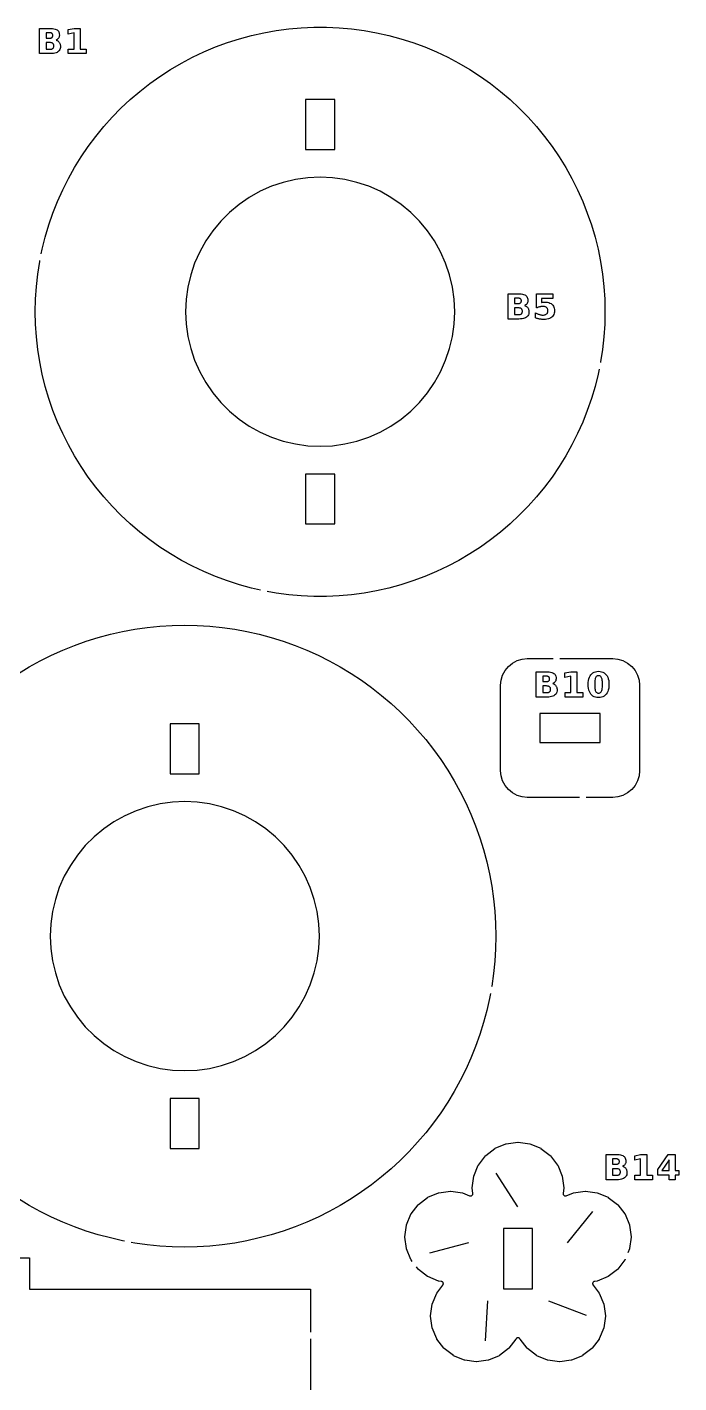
# Model space of a CAD drawing. Header units: millimetres. Extents: x 8 to 295, y 9 to 290.
# Drawn here: x 232.9 to 295.5, y 146.1 to 276.3 of the extents above; entities that cross this region are included whole.
import ezdxf

# ---------------------------------------------------------------- set-up
doc = ezdxf.new("R2010")
doc.units = ezdxf.units.MM
for name, color, linetype in [('CUT', 1, 'CONTINUOUS'), ('ENGRAVE', 5, 'CONTINUOUS'), ('SCORE', 7, 'CONTINUOUS')]:
    doc.layers.add(name, color=color, linetype=linetype)

msp = doc.modelspace()

# ---------------------------------------------------------------- linework, layer by layer
at = {"layer": 'CUT', "color": 1}
for points in [[(234.2232, 254.5704), (234.3105, 255.003), (234.6022, 256.1777), (234.9455, 257.3383), (235.3398, 258.4827), (235.7844, 259.6084), (236.2783, 260.7134), (236.8206, 261.7955), (237.4103, 262.8525), (238.0461, 263.8824), (238.7269, 264.8831), (239.4512, 265.8528), (240.2178, 266.7895), (241.025, 267.6913), (241.8714, 268.5566), (242.7551, 269.3836), (243.6746, 270.1707), (244.628, 270.9163), (245.6135, 271.619), (246.6291, 272.2775), (247.6728, 272.8904), (248.7426, 273.4565), (249.8364, 273.9748), (250.952, 274.4441), (252.0873, 274.8637), (253.2401, 275.2326), (254.408, 275.5502), (255.5889, 275.8158), (256.7803, 276.0289), (257.98, 276.1891), (259.1857, 276.296), (260.3948, 276.3496), (261.6052, 276.3496), (262.8143, 276.296), (264.02, 276.1891), (265.2197, 276.0289), (266.4111, 275.8158), (267.592, 275.5502), (268.7599, 275.2326), (269.9127, 274.8637), (271.048, 274.4441), (272.1636, 273.9748), (273.2574, 273.4565), (274.3272, 272.8904), (275.3709, 272.2775), (276.3865, 271.619), (277.372, 270.9163), (278.3254, 270.1707), (279.2449, 269.3836), (280.1286, 268.5566), (280.975, 267.6913), (281.7822, 266.7895), (282.5488, 265.8528), (283.2731, 264.8831), (283.9539, 263.8824), (284.5897, 262.8525), (285.1794, 261.7955), (285.7217, 260.7134), (286.2156, 259.6084), (286.6602, 258.4827), (287.0545, 257.3383), (287.3978, 256.1777), (287.6895, 255.003), (287.9289, 253.8166), (288.1156, 252.6207), (288.2492, 251.4177), (288.3295, 250.2101), (288.3563, 249), (288.3295, 247.7899), (288.2492, 246.5823), (288.1156, 245.3793), (287.9289, 244.1834), (287.9182, 244.1302)], [(255.2655, 222.257), (254.408, 222.4498), (253.2401, 222.7674), (252.0873, 223.1363), (250.952, 223.5559), (249.8364, 224.0252), (248.7426, 224.5435), (247.6728, 225.1096), (246.6291, 225.7225), (245.6135, 226.381), (244.628, 227.0837), (243.6746, 227.8293), (242.7551, 228.6164), (241.8714, 229.4434), (241.025, 230.3087), (240.2178, 231.2105), (239.4512, 232.1472), (238.7269, 233.1169), (238.0461, 234.1176), (237.4103, 235.1475), (236.8206, 236.2045), (236.2783, 237.2866), (235.7844, 238.3916), (235.3398, 239.5173), (234.9455, 240.6617), (234.6022, 241.8223), (234.3105, 242.997), (234.0711, 244.1834), (233.8844, 245.3793), (233.7508, 246.5823), (233.6705, 247.7899), (233.6437, 249), (233.6705, 250.2101), (233.7508, 251.4177), (233.8844, 252.6207), (234.0711, 253.8166), (234.0946, 253.9333)], [(287.7896, 243.493), (287.6895, 242.997), (287.3978, 241.8223), (287.0545, 240.6617), (286.6602, 239.5173), (286.2156, 238.3916), (285.7217, 237.2866), (285.1794, 236.2045), (284.5897, 235.1475), (283.9539, 234.1176), (283.2731, 233.1169), (282.5488, 232.1472), (281.7822, 231.2105), (280.975, 230.3087), (280.1286, 229.4434), (279.2449, 228.6164), (278.3254, 227.8293), (277.372, 227.0837), (276.3865, 226.381), (275.3709, 225.7225), (274.3272, 225.1096), (273.2574, 224.5435), (272.1636, 224.0252), (271.048, 223.5559), (269.9127, 223.1363), (268.7599, 222.7674), (267.592, 222.4498), (266.4111, 222.1842), (265.2197, 221.9711), (264.02, 221.8109), (262.8143, 221.704), (261.6052, 221.6504), (260.3948, 221.6504), (259.1857, 221.704), (257.98, 221.8109), (256.7803, 221.9711), (255.9024, 222.1282)], [(232.0345, 214.2474), (233.0641, 214.8698), (234.1178, 215.4502), (235.1941, 215.9878), (236.2912, 216.4815), (237.4073, 216.9307), (238.5405, 217.3346), (239.6891, 217.6925), (240.8512, 218.0039), (242.0249, 218.2682), (243.2082, 218.4851), (244.3993, 218.6541), (245.5963, 218.775), (246.7972, 218.8477), (248, 218.8719), (249.2028, 218.8477), (250.4037, 218.775), (251.6007, 218.6541), (252.7918, 218.4851), (253.9751, 218.2682), (255.1488, 218.0039), (256.3109, 217.6925), (257.4595, 217.3346), (258.5927, 216.9307), (259.7088, 216.4815), (260.8059, 215.9878), (261.8822, 215.4502), (262.9359, 214.8698), (263.9655, 214.2474), (264.9692, 213.5841), (265.9453, 212.8809), (266.8923, 212.1389), (267.8087, 211.3594), (268.693, 210.5437), (269.5437, 209.693), (270.3594, 208.8087), (271.1389, 207.8923), (271.8809, 206.9453), (272.5841, 205.9692), (273.2474, 204.9655), (273.8698, 203.9359), (274.4502, 202.8822), (274.9878, 201.8059), (275.4815, 200.7088), (275.9307, 199.5927), (276.3346, 198.4595), (276.6925, 197.3109), (277.0039, 196.1488), (277.2682, 194.9751), (277.4851, 193.7918), (277.6541, 192.6007), (277.775, 191.4037), (277.8477, 190.2028), (277.8719, 189), (277.8477, 187.7972), (277.775, 186.5963), (277.6541, 185.3993), (277.4851, 184.2082), (277.4726, 184.1405)], [(285.909, 202.325), (280.8963, 202.325), (280.3976, 202.3741), (279.9145, 202.5207), (279.4692, 202.7587), (279.0789, 203.0789), (278.7587, 203.4692), (278.5207, 203.9145), (278.3741, 204.3976), (278.325, 204.8963), (278.325, 213.1037), (278.3741, 213.6024), (278.5207, 214.0855), (278.7587, 214.5308), (279.0789, 214.9211), (279.4692, 215.2413), (279.9145, 215.4793), (280.3976, 215.6259), (280.8963, 215.675), (283.3633, 215.675)], [(284.0133, 215.675), (289.1037, 215.675), (289.6024, 215.6259), (290.0855, 215.4793), (290.5308, 215.2413), (290.9211, 214.9211), (291.2413, 214.5308), (291.4793, 214.0855), (291.6259, 213.6024), (291.675, 213.1037), (291.675, 204.8963), (291.6259, 204.3976), (291.4793, 203.9145), (291.2413, 203.4692), (290.9211, 203.0789), (290.5308, 202.7587), (290.0855, 202.5207), (289.6024, 202.3741), (289.1037, 202.325), (286.559, 202.325)], [(277.3555, 183.5011), (277.2682, 183.0249), (277.0039, 181.8512), (276.6925, 180.6891), (276.3346, 179.5405), (275.9307, 178.4073), (275.4815, 177.2912), (274.9878, 176.1941), (274.4502, 175.1178), (273.8698, 174.0641), (273.2474, 173.0345), (272.5841, 172.0308), (271.8809, 171.0547), (271.1389, 170.1077), (270.3594, 169.1913), (269.5437, 168.307), (268.693, 167.4563), (267.8087, 166.6406), (266.8923, 165.8611), (265.9453, 165.1191), (264.9692, 164.4159), (263.9655, 163.7526), (262.9359, 163.1302), (261.8822, 162.5498), (260.8059, 162.0122), (259.7088, 161.5185), (258.5927, 161.0693), (257.4595, 160.6654), (256.3109, 160.3075), (255.1488, 159.9961), (253.9751, 159.7318), (252.7918, 159.5149), (251.6007, 159.3459), (250.4037, 159.225), (249.2028, 159.1523), (248, 159.1281), (246.7972, 159.1523), (245.5963, 159.225), (244.3993, 159.3459), (243.2082, 159.5149), (242.8645, 159.5779)], [(269.8529, 157.7382), (269.7351, 157.8918), (269.7266, 157.9038), (269.7204, 157.9172), (269.2926, 158.95), (269.2876, 158.9638), (269.285, 158.9783), (269.1391, 160.0867), (269.1378, 160.1013), (269.1391, 160.116), (269.285, 161.2243), (269.2876, 161.2388), (269.2926, 161.2527), (269.7204, 162.2855), (269.7266, 162.2988), (269.7351, 162.3109), (270.4156, 163.1978), (270.4251, 163.2091), (270.4364, 163.2185), (271.3233, 163.8991), (271.3353, 163.9075), (271.3487, 163.9137), (272.3815, 164.3415), (272.3953, 164.3466), (272.4098, 164.3491), (273.5182, 164.495), (273.5328, 164.4963), (273.5475, 164.495), (274.6558, 164.3491), (274.6704, 164.3466), (274.6842, 164.3415), (275.3595, 164.0618), (275.3824, 164.0536), (275.4041, 164.0482), (275.4263, 164.045), (275.4487, 164.044), (275.4711, 164.0453), (275.4933, 164.0488), (275.515, 164.0545), (275.536, 164.0623), (275.5561, 164.0721), (275.5752, 164.0839), (275.593, 164.0976), (275.6093, 164.1129), (275.624, 164.1298), (275.637, 164.1481), (275.6481, 164.1676), (275.6572, 164.1881), (275.6642, 164.2094), (275.6691, 164.2313), (275.6717, 164.2535), (275.6721, 164.276), (275.6702, 164.3002), (275.6063, 164.7853), (275.605, 164.8), (275.6063, 164.8147), (275.7522, 165.923), (275.7548, 165.9375), (275.7598, 165.9513), (276.1876, 166.9842), (276.1938, 166.9975), (276.2023, 167.0096), (276.8828, 167.8965), (276.8923, 167.9078), (276.9035, 167.9172), (277.7904, 168.5977), (277.8025, 168.6062), (277.8158, 168.6124), (278.8487, 169.0402), (278.8625, 169.0453), (278.877, 169.0478), (279.9853, 169.1937), (280, 169.195), (280.0147, 169.1937), (281.123, 169.0478), (281.1375, 169.0452), (281.1513, 169.0402), (282.1842, 168.6124), (282.1975, 168.6062), (282.2096, 168.5977), (283.0965, 167.9172), (283.1078, 167.9077), (283.1172, 167.8965), (283.7977, 167.0096), (283.8062, 166.9975), (283.8124, 166.9842), (284.2402, 165.9513), (284.2453, 165.9375), (284.2478, 165.923), (284.3937, 164.8147), (284.395, 164.8), (284.3937, 164.7853), (284.3298, 164.3002), (284.3279, 164.276), (284.3283, 164.2535), (284.3309, 164.2313), (284.3358, 164.2094), (284.3428, 164.1881), (284.3519, 164.1676), (284.363, 164.1481), (284.376, 164.1298), (284.3907, 164.1129), (284.407, 164.0976), (284.4248, 164.0839), (284.4439, 164.0721), (284.464, 164.0623), (284.485, 164.0545), (284.5067, 164.0488), (284.5289, 164.0453), (284.5513, 164.044), (284.5737, 164.045), (284.5959, 164.0482), (284.6176, 164.0536), (284.6405, 164.0618), (285.3158, 164.3415), (285.3297, 164.3466), (285.3442, 164.3491), (286.4525, 164.495), (286.4672, 164.4963), (286.4819, 164.495), (287.5902, 164.3491), (287.6047, 164.3466), (287.6185, 164.3415), (288.6513, 163.9137), (288.6647, 163.9075), (288.6767, 163.8991), (289.5636, 163.2185), (289.5749, 163.209), (289.5844, 163.1978), (290.2649, 162.3109), (290.2734, 162.2988), (290.2796, 162.2855), (290.7074, 161.2527), (290.7124, 161.2388), (290.715, 161.2243), (290.8609, 160.116), (290.8622, 160.1013), (290.8609, 160.0866), (290.715, 158.9783), (290.7124, 158.9638), (290.7074, 158.95), (290.5524, 158.5757)], [(242.2252, 159.6951), (242.0249, 159.7318), (240.8512, 159.9961), (239.6891, 160.3075), (238.5405, 160.6654), (237.4073, 161.0693), (236.2912, 161.5185), (235.1941, 162.0122), (234.1178, 162.5498), (233.0641, 163.1302), (232.0345, 163.7526)], [(139.925, 154.2), (139.925, 155.075), (166.925, 155.075), (166.925, 158.075), (179.075, 158.075), (179.075, 155.075), (193.925, 155.075), (193.925, 158.075), (206.075, 158.075), (206.075, 155.075), (220.925, 155.075), (220.925, 158.075), (233.075, 158.075), (233.075, 155.075), (260.075, 155.075), (260.075, 150.95)], [(290.3036, 157.9752), (290.2796, 157.9172), (290.2734, 157.9038), (290.2649, 157.8918), (289.5844, 157.0049), (289.5749, 156.9936), (289.5636, 156.9841), (288.6767, 156.3036), (288.6647, 156.2951), (288.6513, 156.2889), (287.6185, 155.8611), (287.6047, 155.8561), (287.5902, 155.8535), (287.366, 155.824), (287.3421, 155.8196), (287.3205, 155.8134), (287.2997, 155.8051), (287.2798, 155.7947), (287.2611, 155.7825), (287.2436, 155.7684), (287.2277, 155.7526), (287.2134, 155.7354), (287.2009, 155.7168), (287.1903, 155.697), (287.1817, 155.6763), (287.1752, 155.6548), (287.1709, 155.6328), (287.1688, 155.6105), (287.1689, 155.5881), (287.1713, 155.5658), (287.1759, 155.5438), (287.1826, 155.5224), (287.1915, 155.5018), (287.2023, 155.4822), (287.2161, 155.4622), (287.7947, 154.7082), (287.8031, 154.6962), (287.8093, 154.6828), (288.2372, 153.65), (288.2422, 153.6362), (288.2447, 153.6217), (288.3907, 152.5133), (288.3919, 152.4987), (288.3907, 152.484), (288.2447, 151.3757), (288.2422, 151.3612), (288.2371, 151.3473), (287.8093, 150.3145), (287.8031, 150.3012), (287.7947, 150.2891), (287.1141, 149.4022), (287.1047, 149.3909), (287.0934, 149.3815), (286.2065, 148.7009), (286.1944, 148.6925), (286.1811, 148.6863), (285.1483, 148.2585), (285.1344, 148.2534), (285.1199, 148.2509), (284.0116, 148.105), (283.9969, 148.1037), (283.9823, 148.105), (282.8739, 148.2509), (282.8594, 148.2534), (282.8456, 148.2585), (281.8128, 148.6863), (281.7994, 148.6925), (281.7874, 148.7009), (280.9005, 149.3815), (280.8892, 149.391), (280.8797, 149.4022), (280.1992, 150.2891), (280.1878, 150.3054), (280.1826, 150.3134), (280.1686, 150.331), (280.153, 150.347), (280.1358, 150.3614), (280.1173, 150.3741), (280.0976, 150.3848), (280.0769, 150.3935), (280.0555, 150.4001), (280.0335, 150.4046), (280.0112, 150.4068), (279.9888, 150.4068), (279.9665, 150.4046), (279.9445, 150.4001), (279.9231, 150.3935), (279.9024, 150.3848), (279.8827, 150.3741), (279.8642, 150.3614), (279.847, 150.347), (279.8314, 150.331), (279.8174, 150.3134), (279.8122, 150.3054), (279.8008, 150.2891), (279.1203, 149.4022), (279.1108, 149.3909), (279.0995, 149.3815), (278.2126, 148.7009), (278.2005, 148.6925), (278.1872, 148.6863), (277.1544, 148.2585), (277.1405, 148.2534), (277.1261, 148.2509), (276.0177, 148.105), (276.003, 148.1037), (275.9884, 148.105), (274.88, 148.2509), (274.8655, 148.2534), (274.8517, 148.2585), (273.8189, 148.6863), (273.8055, 148.6925), (273.7935, 148.7009), (272.9066, 149.3815), (272.8953, 149.391), (272.8859, 149.4022), (272.2053, 150.2891), (272.1969, 150.3012), (272.1907, 150.3145), (271.7628, 151.3473), (271.7578, 151.3612), (271.7553, 151.3757), (271.6093, 152.484), (271.6081, 152.4987), (271.6093, 152.5134), (271.7553, 153.6217), (271.7578, 153.6362), (271.7629, 153.65), (272.1907, 154.6828), (272.1969, 154.6962), (272.2053, 154.7082), (272.7839, 155.4622), (272.7977, 155.4822), (272.8085, 155.5018), (272.8174, 155.5224), (272.8241, 155.5438), (272.8287, 155.5658), (272.8311, 155.5881), (272.8312, 155.6105), (272.8291, 155.6328), (272.8248, 155.6548), (272.8183, 155.6763), (272.8097, 155.697), (272.7991, 155.7168), (272.7866, 155.7354), (272.7723, 155.7526), (272.7564, 155.7684), (272.7389, 155.7825), (272.7202, 155.7947), (272.7003, 155.8051), (272.6795, 155.8134), (272.6579, 155.8196), (272.634, 155.824), (272.4098, 155.8535), (272.3953, 155.8561), (272.3815, 155.8611), (271.3487, 156.2889), (271.3353, 156.2951), (271.3233, 156.3036), (270.4364, 156.9841), (270.4251, 156.9936), (270.4156, 157.0049), (270.2486, 157.2226)], [(260.075, 150.3), (260.075, 90.55)]]:
    msp.add_lwpolyline(points, dxfattribs=at)
for points in [[(259.605, 268.0714), (259.605, 265.3929), (259.605, 264.605), (262.395, 264.605), (262.395, 265.4286), (262.395, 268.2143), (262.395, 268.6071), (262.395, 269.395), (259.605, 269.395), (259.605, 268.5714), (259.605, 268.0714)], [(273.7048, 251.3749), (273.4315, 252.5371), (273.0521, 253.669), (272.5699, 254.7611), (271.989, 255.8041), (271.3143, 256.789), (270.5516, 257.7075), (269.7075, 258.5516), (268.789, 259.3143), (267.8041, 259.989), (266.7611, 260.5699), (265.669, 261.0521), (264.5371, 261.4315), (263.3749, 261.7048), (262.1926, 261.8698), (261, 261.9249), (259.8074, 261.8698), (258.6251, 261.7048), (257.4629, 261.4315), (256.331, 261.0521), (255.2389, 260.5699), (254.1959, 259.989), (253.211, 259.3143), (252.2925, 258.5516), (251.4484, 257.7075), (250.6857, 256.789), (250.011, 255.8041), (249.4301, 254.7611), (248.9479, 253.669), (248.5685, 252.5371), (248.2952, 251.3749), (248.1302, 250.1926), (248.0751, 249), (248.1302, 247.8074), (248.2952, 246.6251), (248.5685, 245.4629), (248.9479, 244.331), (249.4301, 243.2389), (250.011, 242.1959), (250.6857, 241.211), (251.4484, 240.2925), (252.2925, 239.4484), (253.211, 238.6857), (254.1959, 238.011), (255.2389, 237.4301), (256.331, 236.9479), (257.4629, 236.5685), (258.6251, 236.2952), (259.8074, 236.1302), (261, 236.0751), (262.1926, 236.1302), (263.3749, 236.2952), (264.5371, 236.5685), (265.669, 236.9479), (266.7611, 237.4301), (267.8041, 238.011), (268.789, 238.6857), (269.7075, 239.4484), (270.5516, 240.2925), (271.3143, 241.211), (271.989, 242.1959), (272.5699, 243.2389), (273.0521, 244.331), (273.4315, 245.4629), (273.7048, 246.6251), (273.8698, 247.8074), (273.9249, 249), (273.8698, 250.1926), (273.7048, 251.3749)], [(259.605, 232.5714), (259.605, 229.3929), (259.605, 228.605), (262.395, 228.605), (262.395, 229.4286), (262.395, 232.6071), (262.395, 233.395), (259.605, 233.395), (259.605, 232.5714)], [(287.895, 207.605), (287.895, 210.395), (282.105, 210.395), (282.105, 207.605), (287.895, 207.605)], [(246.605, 206.9286), (246.605, 205.1071), (246.605, 204.605), (249.395, 204.605), (249.395, 205.1429), (249.395, 207.0714), (249.395, 208.8929), (249.395, 209.395), (246.605, 209.395), (246.605, 208.8571), (246.605, 206.9286)], [(260.7048, 191.3749), (260.4315, 192.5371), (260.0521, 193.669), (259.5699, 194.7611), (258.989, 195.8041), (258.3143, 196.789), (257.5516, 197.7075), (256.7075, 198.5516), (255.789, 199.3143), (254.8041, 199.989), (253.7611, 200.5699), (252.669, 201.0521), (251.5371, 201.4315), (250.3749, 201.7048), (249.1926, 201.8698), (248, 201.9249), (246.8074, 201.8698), (245.6251, 201.7048), (244.4629, 201.4315), (243.331, 201.0521), (242.2389, 200.5699), (241.1959, 199.989), (240.211, 199.3143), (239.2925, 198.5516), (238.4484, 197.7075), (237.6857, 196.789), (237.011, 195.8041), (236.4301, 194.7611), (235.9479, 193.669), (235.5685, 192.5371), (235.2952, 191.3749), (235.1302, 190.1926), (235.0751, 189), (235.1302, 187.8074), (235.2952, 186.6251), (235.5685, 185.4629), (235.9479, 184.331), (236.4301, 183.2389), (237.011, 182.1959), (237.6857, 181.211), (238.4484, 180.2925), (239.2925, 179.4484), (240.211, 178.6857), (241.1959, 178.011), (242.2389, 177.4301), (243.331, 176.9479), (244.4629, 176.5685), (245.6251, 176.2952), (246.8074, 176.1302), (248, 176.0751), (249.1926, 176.1302), (250.3749, 176.2952), (251.5371, 176.5685), (252.669, 176.9479), (253.7611, 177.4301), (254.8041, 178.011), (255.789, 178.6857), (256.7075, 179.4484), (257.5516, 180.2925), (258.3143, 181.211), (258.989, 182.1959), (259.5699, 183.2389), (260.0521, 184.331), (260.4315, 185.4629), (260.7048, 186.6251), (260.8698, 187.8074), (260.9249, 189), (260.8698, 190.1926), (260.7048, 191.3749)], [(246.605, 172.8571), (246.605, 169.1071), (246.605, 168.605), (249.395, 168.605), (249.395, 169.1429), (249.395, 172.8929), (249.395, 173.395), (246.605, 173.395), (246.605, 172.8571)], [(281.395, 155.105), (281.395, 160.895), (278.605, 160.895), (278.605, 155.105), (281.395, 155.105)]]:
    msp.add_lwpolyline(points, close=True, dxfattribs=at)
at = {"layer": 'ENGRAVE', "color": 5}
for points in [[(235.8122, 275.017), (235.8617, 274.9782), (235.9062, 274.9339), (235.9456, 274.884), (235.9795, 274.8294), (236.0071, 274.7708), (236.0286, 274.7082), (236.044, 274.6417), (236.0532, 274.5711), (236.0563, 274.4966), (236.0497, 274.3844), (236.0299, 274.2821), (235.9969, 274.1898), (235.9507, 274.1074), (235.8913, 274.035), (235.8187, 273.9725), (235.7326, 273.9198), (235.6328, 273.8767), (235.5192, 273.8431), (235.3919, 273.8192), (235.2508, 273.8048), (235.096, 273.8), (234.056, 273.8), (234.056, 276.23), (234.9967, 276.23), (235.1577, 276.2258), (235.3032, 276.213), (235.4331, 276.1918), (235.5476, 276.162), (235.6465, 276.1238), (235.73, 276.077), (235.7994, 276.0209), (235.8561, 275.9546), (235.9003, 275.878), (235.9318, 275.7913), (235.9507, 275.6943), (235.957, 275.5871), (235.9547, 275.5294), (235.9478, 275.4747), (235.9363, 275.4229), (235.9201, 275.3741), (235.8994, 275.3282), (235.874, 275.2852), (235.8443, 275.2455), (235.8104, 275.2093), (235.7723, 275.1767), (235.7301, 275.1477), (235.6837, 275.1223), (235.6331, 275.1005), (235.6979, 275.0782), (235.7576, 275.0504), (235.8122, 275.017)], [(237.368, 274.2329), (237.368, 275.8036), (236.8, 275.6864), (236.8, 276.1128), (237.3648, 276.23), (237.9605, 276.23), (237.9605, 274.2329), (238.5139, 274.2329), (238.5139, 273.8), (236.8146, 273.8), (236.8146, 274.2329), (237.368, 274.2329)], [(235.1201, 275.2965), (235.1595, 275.3055), (235.195, 275.3182), (235.2264, 275.3345), (235.2539, 275.3544), (235.2773, 275.3778), (235.2964, 275.4046), (235.3113, 275.4349), (235.3219, 275.4687), (235.3283, 275.5058), (235.3304, 275.5464), (235.3283, 275.5865), (235.3219, 275.6234), (235.3113, 275.6569), (235.2964, 275.6871), (235.2773, 275.714), (235.2539, 275.7377), (235.2264, 275.7578), (235.195, 275.7743), (235.1595, 275.7871), (235.1201, 275.7963), (235.0767, 275.8017), (235.0293, 275.8036), (234.6826, 275.8036), (234.6826, 275.2893), (235.0293, 275.2893), (235.0767, 275.2911), (235.1201, 275.2965)], [(235.2159, 274.2464), (235.2606, 274.2619), (235.3001, 274.2818), (235.3345, 274.3062), (235.3636, 274.335), (235.3874, 274.3684), (235.4059, 274.4063), (235.4191, 274.4487), (235.427, 274.4956), (235.4297, 274.5471), (235.4271, 274.5975), (235.4192, 274.6436), (235.4061, 274.6852), (235.3877, 274.7225), (235.3641, 274.7554), (235.3353, 274.7839), (235.3012, 274.808), (235.2617, 274.8277), (235.2169, 274.8431), (235.1667, 274.8541), (235.1113, 274.8606), (235.0505, 274.8628), (234.6826, 274.8628), (234.6826, 274.2264), (235.0505, 274.2264), (235.1108, 274.2286), (235.1659, 274.2353), (235.2159, 274.2464)], [(280.8095, 249.5175), (280.859, 249.4786), (280.9035, 249.4343), (280.9429, 249.3844), (280.9767, 249.3298), (281.0044, 249.2712), (281.0259, 249.2086), (281.0413, 249.1421), (281.0505, 249.0715), (281.0536, 248.997), (281.047, 248.8848), (281.0272, 248.7826), (280.9942, 248.6902), (280.948, 248.6079), (280.8886, 248.5354), (280.816, 248.473), (280.7299, 248.4202), (280.6301, 248.3771), (280.5165, 248.3436), (280.3892, 248.3196), (280.2481, 248.3052), (280.0933, 248.3004), (279.0533, 248.3004), (279.0533, 250.7304), (279.994, 250.7304), (280.155, 250.7262), (280.3005, 250.7134), (280.4304, 250.6922), (280.5449, 250.6624), (280.6438, 250.6242), (280.7273, 250.5774), (280.7966, 250.5213), (280.8534, 250.455), (280.8976, 250.3785), (280.9291, 250.2917), (280.948, 250.1947), (280.9543, 250.0875), (280.952, 250.0299), (280.9451, 249.9751), (280.9336, 249.9234), (280.9174, 249.8745), (280.8967, 249.8286), (280.8713, 249.7856), (280.8416, 249.7459), (280.8077, 249.7098), (280.7696, 249.6772), (280.7274, 249.6482), (280.681, 249.6227), (280.6304, 249.6009), (280.6952, 249.5786), (280.7548, 249.5508), (280.8095, 249.5175)], [(280.1174, 249.7969), (280.1568, 249.806), (280.1922, 249.8186), (280.2237, 249.8349), (280.2512, 249.8548), (280.2746, 249.8782), (280.2937, 249.9051), (280.3086, 249.9354), (280.3192, 249.9691), (280.3256, 250.0062), (280.3277, 250.0468), (280.3256, 250.087), (280.3192, 250.1238), (280.3086, 250.1573), (280.2937, 250.1875), (280.2746, 250.2145), (280.2512, 250.2381), (280.2237, 250.2582), (280.1922, 250.2747), (280.1568, 250.2875), (280.1174, 250.2967), (280.074, 250.3022), (280.0266, 250.304), (279.6799, 250.304), (279.6799, 249.7897), (280.0266, 249.7897), (280.074, 249.7915), (280.1174, 249.7969)], [(283.3321, 250.7304), (283.3321, 250.2698), (282.2742, 250.2698), (282.2742, 249.8939), (282.2981, 249.9001), (282.322, 249.9059), (282.346, 249.9111), (282.37, 249.9159), (282.3941, 249.9202), (282.4182, 249.924), (282.4425, 249.9272), (282.4671, 249.9298), (282.4921, 249.9319), (282.5173, 249.9334), (282.5429, 249.9342), (282.5688, 249.9345), (282.7114, 249.9284), (282.8431, 249.9099), (282.9639, 249.879), (283.0737, 249.8358), (283.1726, 249.7803), (283.2605, 249.7124), (283.3361, 249.6335), (283.3979, 249.5448), (283.4461, 249.4465), (283.4804, 249.3384), (283.501, 249.2206), (283.5079, 249.0931), (283.5004, 248.9665), (283.478, 248.8495), (283.4406, 248.7419), (283.3882, 248.6439), (283.3208, 248.5553), (283.2385, 248.4762), (283.1429, 248.4081), (283.0357, 248.3523), (282.9169, 248.309), (282.7864, 248.278), (282.6443, 248.2594), (282.4906, 248.2532), (282.4219, 248.2543), (282.3533, 248.2577), (282.285, 248.2632), (282.2169, 248.2709), (282.149, 248.2809), (282.0813, 248.2931), (282.0138, 248.3075), (281.9465, 248.3243), (281.8793, 248.3434), (281.8122, 248.3647), (281.7453, 248.3884), (281.6785, 248.4144), (281.6785, 248.9075), (281.7441, 248.8711), (281.8086, 248.8379), (281.872, 248.8078), (281.9342, 248.7809), (281.9953, 248.7572), (282.0553, 248.7366), (282.1141, 248.7192), (282.1718, 248.705), (282.2284, 248.6939), (282.2839, 248.686), (282.3382, 248.6812), (282.3914, 248.6797), (282.4646, 248.6828), (282.5325, 248.692), (282.595, 248.7075), (282.6521, 248.7292), (282.7039, 248.7571), (282.7503, 248.7911), (282.7903, 248.8305), (282.823, 248.8742), (282.8485, 248.9224), (282.8667, 248.9749), (282.8776, 249.0318), (282.8813, 249.0931), (282.8776, 249.1548), (282.8667, 249.2121), (282.8485, 249.2648), (282.823, 249.313), (282.7903, 249.3567), (282.7503, 249.3958), (282.7039, 249.4296), (282.6521, 249.4573), (282.595, 249.4788), (282.5325, 249.4942), (282.4646, 249.5034), (282.3914, 249.5065), (282.3458, 249.5055), (282.2993, 249.5026), (282.2518, 249.4977), (282.2033, 249.4909), (282.1538, 249.4822), (282.1033, 249.4715), (282.0516, 249.4588), (281.9988, 249.4439), (281.9446, 249.4269), (281.8892, 249.4078), (281.8325, 249.3866), (281.7745, 249.3633), (281.7745, 250.7304), (283.3321, 250.7304)], [(280.2132, 248.7468), (280.2579, 248.7623), (280.2974, 248.7822), (280.3318, 248.8066), (280.3609, 248.8355), (280.3847, 248.8688), (280.4032, 248.9067), (280.4164, 248.9491), (280.4243, 248.996), (280.427, 249.0475), (280.4244, 249.0979), (280.4165, 249.144), (280.4034, 249.1856), (280.385, 249.2229), (280.3614, 249.2558), (280.3326, 249.2843), (280.2984, 249.3084), (280.259, 249.3282), (280.2142, 249.3435), (280.164, 249.3545), (280.1086, 249.3611), (280.0477, 249.3633), (279.6799, 249.3633), (279.6799, 248.7269), (280.0477, 248.7269), (280.1081, 248.7291), (280.1632, 248.7357), (280.2132, 248.7468)], [(283.5637, 213.1532), (283.6082, 213.1089), (283.6476, 213.059), (283.6814, 213.0044), (283.7091, 212.9458), (283.7306, 212.8832), (283.746, 212.8167), (283.7552, 212.7461), (283.7583, 212.6716), (283.7517, 212.5594), (283.7319, 212.4571), (283.6989, 212.3648), (283.6527, 212.2824), (283.5933, 212.21), (283.5207, 212.1475), (283.4346, 212.0948), (283.3348, 212.0517), (283.2212, 212.0181), (283.0939, 211.9942), (282.9528, 211.9798), (282.798, 211.975), (281.758, 211.975), (281.758, 214.405), (282.6987, 214.405), (282.8597, 214.4008), (283.0052, 214.388), (283.1351, 214.3668), (283.2496, 214.337), (283.3485, 214.2988), (283.432, 214.252), (283.5013, 214.1959), (283.5581, 214.1296), (283.6023, 214.053), (283.6338, 213.9663), (283.6527, 213.8693), (283.659, 213.7621), (283.6567, 213.7044), (283.6498, 213.6497), (283.6383, 213.5979), (283.6221, 213.5491), (283.6014, 213.5032), (283.576, 213.4602), (283.5463, 213.4205), (283.5124, 213.3843), (283.4743, 213.3517), (283.4321, 213.3227), (283.3857, 213.2973), (283.3351, 213.2755), (283.3999, 213.2532), (283.4595, 213.2254), (283.5142, 213.192), (283.5637, 213.1532)], [(282.8615, 213.4805), (282.8969, 213.4932), (282.9284, 213.5095), (282.9559, 213.5294), (282.9793, 213.5528), (282.9984, 213.5796), (283.0133, 213.6099), (283.0239, 213.6437), (283.0303, 213.6808), (283.0324, 213.7214), (283.0303, 213.7615), (283.0239, 213.7984), (283.0133, 213.8319), (282.9984, 213.8621), (282.9793, 213.889), (282.9559, 213.9127), (282.9284, 213.9328), (282.8969, 213.9493), (282.8615, 213.9621), (282.8221, 213.9713), (282.7787, 213.9767), (282.7313, 213.9786), (282.3846, 213.9786), (282.3846, 213.4643), (282.7313, 213.4643), (282.7787, 213.4661), (282.8221, 213.4715), (282.8615, 213.4805)], [(285.07, 213.9786), (284.502, 213.8614), (284.502, 214.2878), (285.0668, 214.405), (285.6625, 214.405), (285.6625, 212.4079), (286.2159, 212.4079), (286.2159, 211.975), (284.5166, 211.975), (284.5166, 212.4079), (285.07, 212.4079), (285.07, 213.9786)], [(288.7096, 212.8157), (288.6734, 212.6527), (288.6228, 212.5051), (288.5577, 212.3727), (288.4781, 212.2558), (288.3852, 212.1556), (288.2802, 212.0736), (288.1632, 212.0098), (288.0339, 211.9642), (287.8926, 211.9369), (287.7392, 211.9278), (287.5852, 211.9369), (287.4435, 211.9642), (287.3139, 212.0098), (287.1966, 212.0736), (287.0915, 212.1556), (286.9986, 212.2558), (286.919, 212.3727), (286.8539, 212.5051), (286.8033, 212.6527), (286.7671, 212.8157), (286.7454, 212.9939), (286.7382, 213.1876), (286.7454, 213.3817), (286.7671, 213.5604), (286.8033, 213.7237), (286.8539, 213.8715), (286.919, 214.004), (286.9986, 214.121), (287.0915, 214.2212), (287.1966, 214.3032), (287.3139, 214.367), (287.4435, 214.4125), (287.5852, 214.4398), (287.7392, 214.449), (287.8926, 214.4398), (288.0339, 214.4125), (288.1632, 214.367), (288.2802, 214.3032), (288.3852, 214.2212), (288.4781, 214.121), (288.5577, 214.004), (288.6228, 213.8715), (288.6734, 213.7237), (288.7096, 213.5604), (288.7313, 213.3817), (288.7385, 213.1876), (288.7313, 212.9939), (288.7096, 212.8157)], [(288.1024, 213.4663), (288.0905, 213.5808), (288.0739, 213.6804), (288.0525, 213.7649), (288.0264, 213.8345), (287.9947, 213.8915), (287.9565, 213.9381), (287.9119, 213.9743), (287.8608, 214.0002), (287.8032, 214.0157), (287.7392, 214.0209), (287.6751, 214.0157), (287.6175, 214.0002), (287.5662, 213.9743), (287.5214, 213.9381), (287.483, 213.8915), (287.4511, 213.8345), (287.4247, 213.7649), (287.4032, 213.6804), (287.3864, 213.5808), (287.3744, 213.4663), (287.3672, 213.3369), (287.3648, 213.1924), (287.3672, 213.0465), (287.3744, 212.9156), (287.3864, 212.7998), (287.4032, 212.6991), (287.4247, 212.6135), (287.4511, 212.543), (287.483, 212.4853), (287.5214, 212.4381), (287.5662, 212.4014), (287.6175, 212.3752), (287.6751, 212.3595), (287.7392, 212.3542), (287.8027, 212.3595), (287.86, 212.3752), (287.9109, 212.4014), (287.9555, 212.4381), (287.9937, 212.4853), (288.0256, 212.543), (288.052, 212.6135), (288.0735, 212.6991), (288.0903, 212.7998), (288.1023, 212.9156), (288.1095, 213.0465), (288.1119, 213.1924), (288.1095, 213.3369), (288.1024, 213.4663)], [(282.9626, 212.4369), (283.0021, 212.4568), (283.0365, 212.4812), (283.0656, 212.51), (283.0894, 212.5434), (283.1079, 212.5813), (283.1211, 212.6237), (283.129, 212.6706), (283.1317, 212.7221), (283.1291, 212.7725), (283.1212, 212.8186), (283.1081, 212.8602), (283.0897, 212.8975), (283.0661, 212.9304), (283.0373, 212.9589), (283.0031, 212.983), (282.9637, 213.0027), (282.9189, 213.0181), (282.8687, 213.0291), (282.8133, 213.0356), (282.7524, 213.0378), (282.3846, 213.0378), (282.3846, 212.4014), (282.7524, 212.4014), (282.8128, 212.4036), (282.8679, 212.4103), (282.9178, 212.4214), (282.9626, 212.4369)], [(290.2204, 166.8107), (290.27, 166.7719), (290.3145, 166.7276), (290.3539, 166.6777), (290.3877, 166.6231), (290.4154, 166.5645), (290.4369, 166.5019), (290.4523, 166.4354), (290.4615, 166.3648), (290.4646, 166.2903), (290.458, 166.1781), (290.4382, 166.0758), (290.4052, 165.9835), (290.359, 165.9011), (290.2996, 165.8287), (290.227, 165.7662), (290.1409, 165.7135), (290.041, 165.6704), (289.9275, 165.6368), (289.8002, 165.6129), (289.6591, 165.5985), (289.5043, 165.5937), (288.4643, 165.5937), (288.4643, 168.0237), (289.405, 168.0237), (289.566, 168.0195), (289.7115, 168.0067), (289.8414, 167.9855), (289.9559, 167.9557), (290.0548, 167.9175), (290.1382, 167.8707), (290.2076, 167.8146), (290.2644, 167.7483), (290.3085, 167.6717), (290.3401, 167.585), (290.359, 167.488), (290.3653, 167.3808), (290.363, 167.3231), (290.3561, 167.2684), (290.3445, 167.2166), (290.3284, 167.1678), (290.3077, 167.1219), (290.2823, 167.0789), (290.2525, 167.0392), (290.2186, 167.003), (290.1806, 166.9705), (290.1383, 166.9414), (290.092, 166.916), (290.0414, 166.8942), (290.1061, 166.8719), (290.1658, 166.8441), (290.2204, 166.8107)], [(289.5283, 167.0902), (289.5678, 167.0992), (289.6032, 167.1119), (289.6347, 167.1282), (289.6622, 167.1481), (289.6855, 167.1715), (289.7047, 167.1983), (289.7195, 167.2286), (289.7302, 167.2624), (289.7365, 167.2995), (289.7387, 167.3401), (289.7365, 167.3802), (289.7302, 167.4171), (289.7195, 167.4506), (289.7047, 167.4808), (289.6855, 167.5077), (289.6622, 167.5314), (289.6347, 167.5515), (289.6032, 167.568), (289.5678, 167.5808), (289.5283, 167.59), (289.4849, 167.5955), (289.4376, 167.5973), (289.0909, 167.5973), (289.0909, 167.083), (289.4376, 167.083), (289.4849, 167.0848), (289.5283, 167.0902)], [(291.7763, 167.5973), (291.2083, 167.4801), (291.2083, 167.9065), (291.773, 168.0237), (292.3688, 168.0237), (292.3688, 166.0266), (292.9221, 166.0266), (292.9221, 165.5937), (291.2229, 165.5937), (291.2229, 166.0266), (291.7763, 166.0266), (291.7763, 167.5973)], [(295.4513, 166.4905), (295.4513, 166.0364), (295.1046, 166.0364), (295.1046, 165.5937), (294.5122, 165.5937), (294.5122, 166.0364), (293.4347, 166.0364), (293.4347, 166.5735), (294.408, 168.0237), (295.1046, 168.0237), (295.1046, 166.4905), (295.4513, 166.4905)], [(294.5122, 167.5078), (293.8253, 166.4905), (294.5122, 166.4905), (294.5122, 167.5078)], [(289.6241, 166.0401), (289.6689, 166.0556), (289.7084, 166.0755), (289.7427, 166.0999), (289.7718, 166.1287), (289.7956, 166.1621), (289.8142, 166.2), (289.8274, 166.2424), (289.8353, 166.2893), (289.838, 166.3408), (289.8353, 166.3912), (289.8275, 166.4373), (289.8144, 166.4789), (289.796, 166.5162), (289.7724, 166.5491), (289.7436, 166.5776), (289.7094, 166.6017), (289.67, 166.6214), (289.6251, 166.6368), (289.575, 166.6478), (289.5195, 166.6543), (289.4587, 166.6565), (289.0909, 166.6565), (289.0909, 166.0201), (289.4587, 166.0201), (289.5191, 166.0223), (289.5742, 166.029), (289.6241, 166.0401)]]:
    msp.add_lwpolyline(points, close=True, dxfattribs=at)
at = {"layer": 'SCORE', "color": 7}
for points in [[(280, 163), (277.8971, 166.2358)], [(284.7553, 159.5451), (287.1828, 162.545)], [(275.2447, 159.5451), (271.5175, 158.545)], [(277.0611, 153.9549), (276.8605, 150.1011)], [(282.9389, 153.9549), (286.5422, 152.5732)]]:
    msp.add_lwpolyline(points, dxfattribs=at)

doc.saveas('drawing.dxf')
